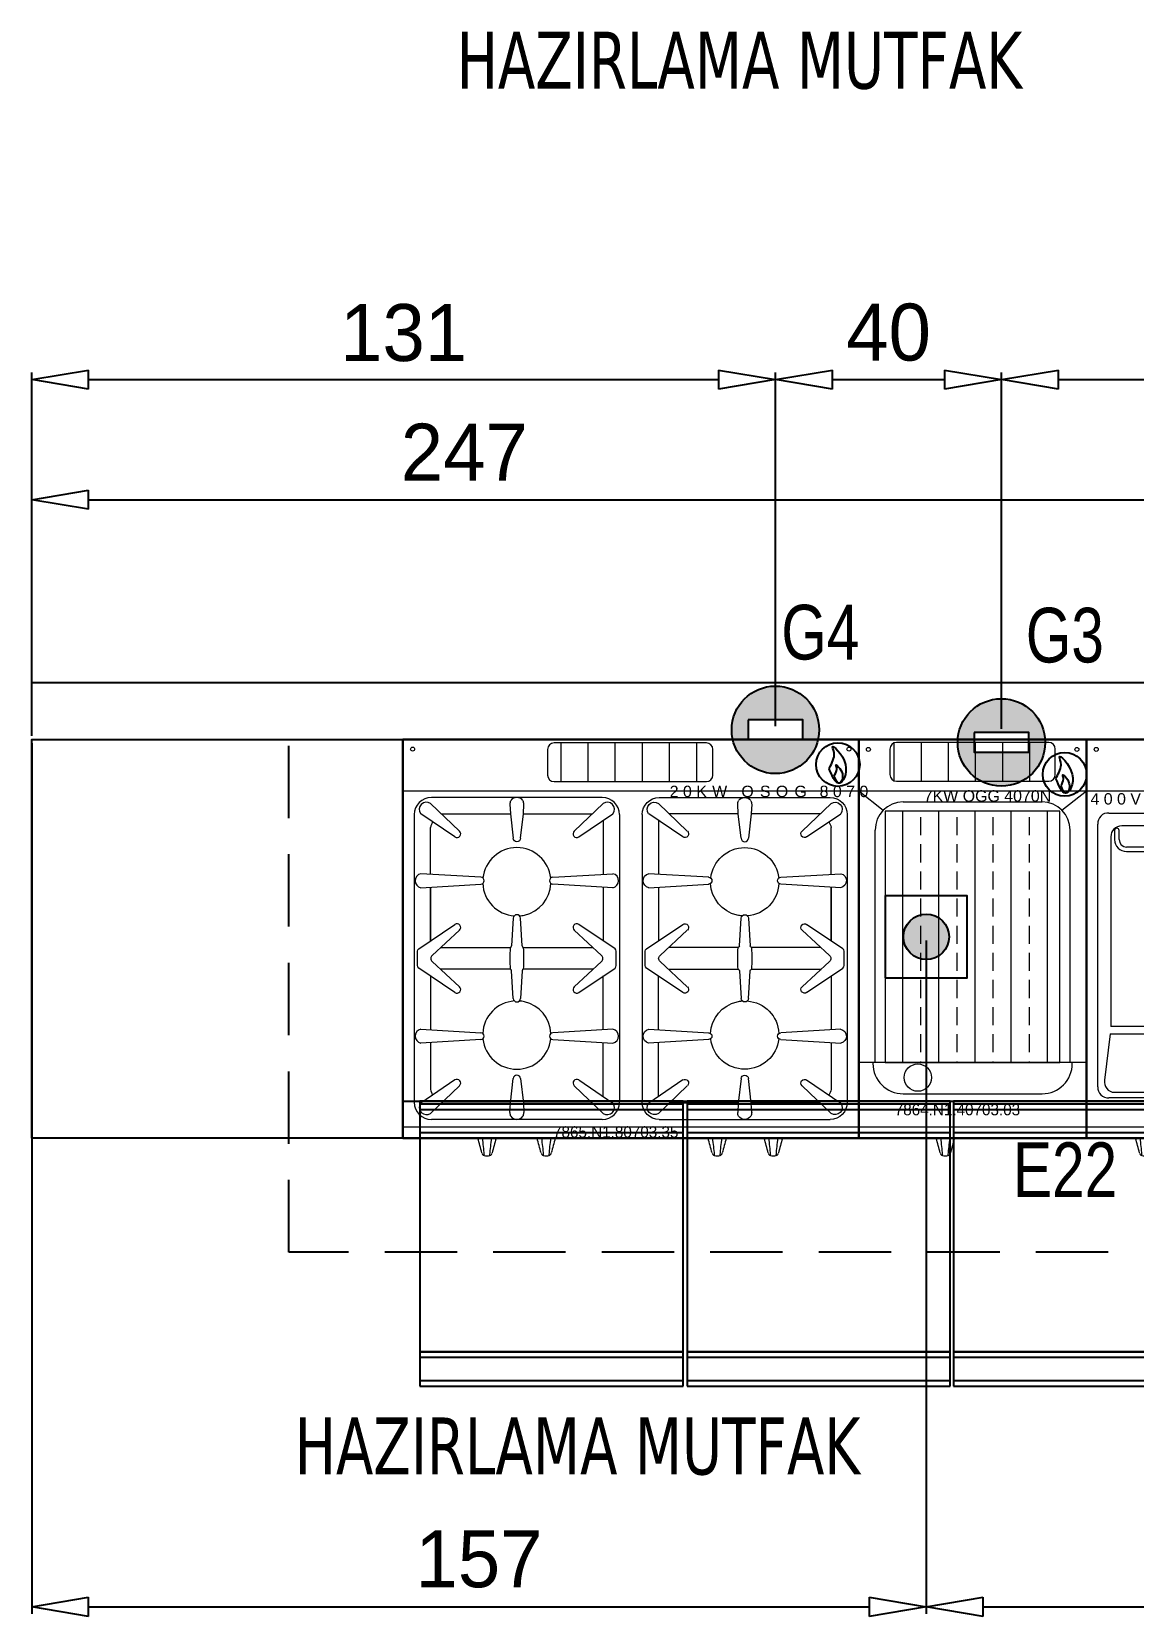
# Model space of a CAD drawing. Header units: millimetres. Extents: x 7703 to 16070, y -6855 to 95.
# Drawn here: x 12366.7 to 12560, y -5408.2 to -5130 of the extents above; entities that cross this region are included whole.
import ezdxf

# ---------------------------------------------------------------- set-up
doc = ezdxf.new("R2010")
doc.units = ezdxf.units.MM
doc.linetypes.add('DASHED', pattern=[19.05, 12.7, -6.35])
for name, color, linetype in [('Ar-MECH-SHAFT', 4, 'Continuous'), ('Kıtc-002 Çizgi', 7, 'Continuous'), ('Kıtc-010 Elk Tes Yazı', 7, 'Continuous'), ('Kıtc-011 Elk Tes Yazı 001', 1, 'Continuous'), ('Kıtc-012 Elk Tes Ölçü', 1, 'Continuous'), ('Kıtc-014 Elk Tes İşaretler', 1, 'Continuous'), ('Kıtc-019 Su Tes İşaretler', 5, 'Continuous'), ('Kıtc-020 Gaz Tes Yazı', 7, 'Continuous'), ('Kıtc-021 Gaz Tes Yazı 001', 3, 'Continuous'), ('Kıtc-022 Gaz Tes Ölçü', 3, 'Continuous'), ('Kıtc-024 Gaz Tes İşaretler', 3, 'Continuous')]:
    doc.layers.add(name, color=color, linetype=linetype)
doc.styles.add('01_1', font='HELVL.shx', dxfattribs={"width": 0.7, "height": 1.8})
doc.styles.get("Standard").update_dxf_attribs({"font": 'stylu.ttf', "height": 10})
doc.dimstyles.new('ISO-25', dxfattribs={"dimtxt": 2.5, "dimasz": 5, "dimexe": 1.25, "dimexo": 0.625, "dimtad": 1, "dimdec": 0, "dimtxsty": 'Standard', "dimblk": 'ARCHTICK', "dimcen": 2.5, "dimclrd": 256, "dimclre": 256, "dimclrt": 256, "dimadec": 0, "dimazin": 0, "dimtfac": 1, "dimtdec": 0, "dimtmove": 0, "dimatfit": 3, "dimldrblk": 'ARCHTICK', "dimfxl": 1, "dimlwd": -1, "dimlwe": -1, "dimarcsym": 0})

# ---------------------------------------------------------------- blocks, each defined once
blk = doc.blocks.new('A$C74735DFE')
at = {"layer": 'Kıtc-024 Gaz Tes İşaretler'}
blk.add_circle((38.3, 38.3), 38.3, dxfattribs=at)
for points, knots in [([(23, 31.1), (25.5, 37.4), (36.3, 53.2), (21.4, 81.4), (47.3, 56.5), (51.6, 38.6)], [12.776613, 12.776613, 12.776613, 12.776613, 30.852712, 43.460631, 77.656151, 77.656151, 77.656151, 77.656151]), ([(51.6, 38.6), (55.7, 21.8), (39.2, -9), (28.1, 18.4), (23, 31.1)], [77.656151, 77.656151, 77.656151, 77.656151, 109.670532, 137.365521, 137.365521, 137.365521, 137.365521]), ([(32, 18.2), (33.2, 21.3), (38.6, 29.2), (31.2, 43.3), (44.1, 30.9), (46.3, 21.9)], [12.776613, 12.776613, 12.776613, 12.776613, 30.852712, 43.460631, 77.656151, 77.656151, 77.656151, 77.656151]), ([(46.3, 21.9), (48.3, 13.5), (40.1, -1.9), (34.5, 11.8), (32, 18.2)], [77.656151, 77.656151, 77.656151, 77.656151, 109.670532, 137.365521, 137.365521, 137.365521, 137.365521])]:
    blk.add_open_spline(points, degree=3, knots=knots, dxfattribs=at)
blk = doc.blocks.new('A$C2FA44268')
at = {"layer": 'Kıtc-002 Çizgi', "lineweight": 5}
for centre, radius, start, end in [((-1419.73, -386.19), 1472.12, 15.2273, 15.33167), ((-30.55, -1.9), 31.74, 3.7631, 8.9605), ((33.74, -1.9), 31.74, 171.0395, 176.2369), ((1422.92, -386.19), 1472.12, 164.66833, 164.7727), ((1.24, 0.51), 0.533, 185.4246, 251.8899), ((1.6, 3.46), 3.5, 261.5295, 278.4705), ((0.83, 0.16), 0.305, 329.021, 5.0101), ((2.36, 0.16), 0.305, 174.9899, 210.979), ((1.95, 0.51), 0.533, 288.1101, 354.5754)]:
    blk.add_arc(centre, radius, start, end, dxfattribs=at)
blk = doc.blocks.new('A$C52631ABA')
at = {"layer": 'Kıtc-002 Çizgi', "lineweight": 5}
h = blk.add_hatch(dxfattribs=at)
h.set_pattern_fill('ANSI31', color=256, scale=1.5, angle=45, style=0)
h.set_pattern_definition([(90, (12018.0053, -19388.686), (-4.7625, 9e-16), [])])
h.paths.add_polyline_path([(329.6, 158.88), (356.33, 158.88, -0.414214), (357.48, 157.73), (357.48, 153.23, -0.414214), (356.33, 152.09), (329.6, 152.09, -0.414214), (328.45, 153.23), (328.45, 153.23), (328.45, 157.73, -0.414214)])
h = blk.add_hatch(dxfattribs=at)
h.set_pattern_fill('ANSI33', color=256, angle=45, style=0)
h.set_pattern_definition([(90, (12157.616, -19823.7025), (-6.35, 1e-15), []), (90, (12160.791, -19820.5275), (-6.35, 1e-15), [3.175, -1.5875])])
h.paths.add_polyline_path([(358.27, 146.8), (327.64, 146.8), (327.64, 102.72), (358.27, 102.72)])
at = {"color": 7, "linetype": 'Continuous', "lineweight": 15}
for p, q in [((330.94, 100.07), (330.94, 100.05)), ((335.74, 100.05), (335.74, 100.07))]:
    blk.add_line(p, q, dxfattribs=at)
at = {"layer": 'Kıtc-002 Çizgi', "lineweight": 5}
for p, q in [((356.33, 158.88), (329.6, 158.88)), ((356.33, 158.87), (356.33, 158.88)), ((328.45, 157.73), (328.45, 153.23)), ((357.47, 157.73), (357.48, 157.73)), ((357.48, 153.23), (357.48, 157.73)), ((357.47, 153.23), (357.48, 153.23)), ((322.97, 150.41), (327.29, 146.98)), ((322.97, 150.41), (362.97, 150.41)), ((329.6, 152.09), (356.33, 152.09)), ((356.33, 152.09), (356.33, 152.09)), ((358.65, 146.98), (362.97, 150.41)), ((330.78, 148.47), (355.16, 148.47)), ((325.87, 102.72), (325.87, 143.46)), ((360.07, 143.46), (360.07, 143.48)), ((360.07, 102.72), (360.07, 143.46)), ((362.97, 102.72), (322.97, 102.72)), ((325.47, 102.72), (325.47, 102.52)), ((360.47, 102.52), (360.47, 102.72)), ((330.77, 97.22), (355.17, 97.22)), ((322.97, 91.41), (362.97, 91.41))]:
    blk.add_line(p, q, dxfattribs=at)
at = {"layer": 'Kıtc-002 Çizgi', "linetype": 'Continuous', "lineweight": 15}
for p, q in [((329.6, 158.87), (329.6, 158.88)), ((328.45, 157.73), (328.45, 157.73)), ((328.45, 153.23), (328.45, 153.23)), ((329.6, 152.09), (329.6, 152.09))]:
    blk.add_line(p, q, dxfattribs=at)
at = {"layer": 'Kıtc-002 Çizgi'}
blk.add_lwpolyline([(322.97, 159.41), (362.97, 159.41), (362.97, 89.41), (322.97, 89.41)], close=True, dxfattribs=at)
at = {"layer": 'Kıtc-002 Çizgi', "lineweight": 5}
blk.add_lwpolyline([(327.64, 102.72), (358.27, 102.72), (358.27, 146.8), (327.64, 146.8)], close=True, dxfattribs=at)
for centre, radius in [((324.67, 157.66), 0.35), ((361.27, 157.66), 0.35), ((333.34, 100.05), 2.4)]:
    blk.add_circle(centre, radius, dxfattribs=at)
for centre, radius, start, end in [((329.6, 157.73), 1.15, 90, 180), ((356.33, 157.73), 1.15, 0, 90), ((329.6, 153.23), 1.15, 180, 270), ((356.33, 153.23), 1.15, 270, 0), ((330.84, 143.5), 4.97, 90.6741, 180.4801), ((355.1, 143.5), 4.97, 359.5199, 89.3259), ((330.77, 102.52), 5.3, 180, 270), ((355.17, 102.52), 5.3, 270, 0)]:
    blk.add_arc(centre, radius, start, end, dxfattribs=at)
at = {"xscale": 0.1, "yscale": 0.1, "zscale": 0.1}
blk.add_blockref('A$C74735DFE', (355.3, 149.45), dxfattribs=at)
at = {"layer": 'Kıtc-002 Çizgi'}
blk.add_blockref('A$C2FA44268', (336.58, 86.36), dxfattribs=at)
at = {"layer": 'Kıtc-021 Gaz Tes Yazı 001', "color": 3, "lineweight": 15, "insert": (334.4, 150.49), "char_height": 2, "attachment_point": 1}
blk.add_mtext_dynamic_manual_height_columns('{\\f@Arial Unicode MS|b0|i0|c162|p34;7KW OGG 4070N}', width=40.9114, gutter_width=50, heights=[0], dxfattribs=at)
at = {"layer": 'Kıtc-021 Gaz Tes Yazı 001', "color": 3, "lineweight": 15, "insert": (329.3, 95.44), "char_height": 2, "width": 63.4235, "attachment_point": 1}
blk.add_mtext('7864.N1.40703.03\\P', dxfattribs=at)
blk = doc.blocks.new('A$C77C915F2')
at = {"layer": 'Kıtc-002 Çizgi', "color": 3}
for p, q in [((0, 50), (200, 50)), ((49.2, 50), (3, 50)), ((3, 50), (3, 6)), ((49.2, 6), (49.2, 50)), ((96.07, 50), (49.87, 50)), ((49.87, 50), (49.87, 6)), ((96.07, 6), (96.07, 50)), ((142.87, 50), (96.67, 50)), ((96.67, 50), (96.67, 6)), ((142.87, 6), (142.87, 50)), ((145.07, 43.5), (145.07, 50)), ((3, 6), (3, 0)), ((49.2, 6), (3, 6)), ((3, 6), (49.2, 6)), ((49.2, 0), (49.2, 6)), ((49.87, 6), (49.87, 0)), ((96.07, 6), (49.87, 6)), ((49.87, 6), (96.07, 6)), ((96.07, 0), (96.07, 6)), ((96.67, 6), (96.67, 0)), ((142.87, 6), (96.67, 6)), ((96.67, 6), (142.87, 6)), ((142.87, 0), (142.87, 6)), ((3, 5), (3, 1)), ((49.2, 5), (3, 5)), ((49.2, 1), (49.2, 5)), ((49.87, 5), (49.87, 1)), ((96.07, 5), (49.87, 5)), ((96.07, 1), (96.07, 5)), ((96.67, 5), (96.67, 1)), ((142.87, 5), (96.67, 5)), ((142.87, 1), (142.87, 5)), ((3, 1), (49.2, 1)), ((3, 0), (49.2, 0)), ((49.87, 1), (96.07, 1)), ((49.87, 0), (96.07, 0)), ((96.67, 1), (142.87, 1)), ((96.67, 0), (142.87, 0))]:
    blk.add_line(p, q, dxfattribs=at)
blk.add_lwpolyline([(200, 43.5), (200, 113.5), (0, 113.5), (0, 43.5)], close=True, dxfattribs=at)
for points in [[(3, 49.5), (3, 43.5), (49.2, 43.5), (49.2, 49.5), (3, 49.5)], [(3, 48.5), (3, 44.5), (49.2, 44.5), (49.2, 48.5), (3, 48.5)], [(49.87, 49.5), (49.87, 43.5), (96.07, 43.5), (96.07, 49.5), (49.87, 49.5)], [(49.87, 48.5), (49.87, 44.5), (96.07, 44.5), (96.07, 48.5), (49.87, 48.5)], [(96.67, 49.5), (96.67, 43.5), (142.87, 43.5), (142.87, 49.5), (96.67, 49.5)], [(96.67, 48.5), (96.67, 44.5), (142.87, 44.5), (142.87, 48.5), (96.67, 48.5)], [(198, 46.5), (198, 50), (200, 50), (200, 46.5)]]:
    blk.add_lwpolyline(points, dxfattribs=at)
blk.add_circle((199.07, 47.21), 0.596, dxfattribs=at)
blk.add_arc((199, 47.25), 1.25, 216.8699, 323.1301, dxfattribs=at)
blk = doc.blocks.new('A$C4E3860C5')
at = {"layer": 'Kıtc-014 Elk Tes İşaretler', "linetype": 'Continuous', "lineweight": 0}
for p, q in [((2.9, 3.66), (0.96, 2.3)), ((1, 2.21), (2.81, 3.48)), ((2.81, 3.48), (2.9, 2.31)), ((3, 2.49), (2.9, 3.66)), ((2.9, 2.31), (5.24, 3.52)), ((5.18, 3.62), (3, 2.49)), ((5.66, 3.81), (5.09, 3.77)), ((5.09, 3.77), (5.17, 3.64)), ((5.17, 3.64), (5.34, 3.36)), ((5.24, 3.52), (5.19, 3.62)), ((5.34, 3.36), (5.66, 3.81)), ((0.96, 2.3), (1, 2.21))]:
    blk.add_line(p, q, dxfattribs=at)
blk.add_circle((3.16, 3.16), 3.16, dxfattribs=at)
blk = doc.blocks.new('A$C46EC784E')
at = {"layer": 'Kıtc-002 Çizgi', "linetype": 'DASHED'}
for points in [[(190.17, 69.07), (163.5, 69.07, -1), (163.5, 73.42)], [(163.5, 64.73), (190.17, 64.73, 1), (190.17, 69.07)]]:
    blk.add_lwpolyline(points, format="xyb", dxfattribs=at)
at = {"layer": 'Kıtc-002 Çizgi', "linetype": 'DASHED', "ltscale": 0.1}
blk.add_lwpolyline([(184.06, 57.42), (182.6, 57.59), (180.9, 58.04), (179.04, 58.69), (177.09, 59.42), (175.14, 60.16), (173.28, 60.8), (171.57, 61.25), (170.12, 61.42), (168.97, 61.25), (168.16, 60.8), (167.67, 60.16), (167.5, 59.42), (167.67, 58.69), (168.16, 58.04), (168.97, 57.59), (170.12, 57.42), (171.57, 57.59), (173.28, 58.04), (175.14, 58.69), (177.09, 59.42), (179.04, 60.16), (180.9, 60.8), (182.6, 61.25), (184.06, 61.42), (185.2, 61.25), (186.02, 60.8), (186.51, 60.16), (186.67, 59.42), (186.51, 58.69), (186.02, 58.04), (185.2, 57.59)], close=True, dxfattribs=at)
at = {"layer": 'Kıtc-002 Çizgi'}
for name, p in [('A$C77C915F2', (0, 0)), ('A$C4E3860C5', (190.82, 72.88))]:
    blk.add_blockref(name, p, dxfattribs=at)
at = {"layer": 'Kıtc-011 Elk Tes Yazı 001', "insert": (160.99, 78.16), "char_height": 3.3081, "attachment_point": 1}
blk.add_mtext_dynamic_manual_height_columns('{\\f@Arial Unicode MS|b0|i0|c162|p34;0,4 KW 220V }', width=30.0141, gutter_width=50, heights=[0], dxfattribs=at)
blk = doc.blocks.new('Gİ')
at = {"layer": 'Kıtc-024 Gaz Tes İşaretler'}
blk.add_circle((1401, -3034.9), 38.3, dxfattribs=at)
for points, knots in [([(1385.6, -3042.2), (1388.1, -3035.9), (1399, -3020), (1384, -2991.9), (1410, -3016.8), (1414.3, -3034.7)], [12.776613, 12.776613, 12.776613, 12.776613, 30.852712, 43.460631, 77.656151, 77.656151, 77.656151, 77.656151]), ([(1414.3, -3034.7), (1418.3, -3051.4), (1401.9, -3082.3), (1390.8, -3054.9), (1385.6, -3042.2)], [77.656151, 77.656151, 77.656151, 77.656151, 109.670532, 137.365521, 137.365521, 137.365521, 137.365521]), ([(1394.6, -3055.1), (1395.8, -3051.9), (1401.3, -3044), (1393.8, -3030), (1406.8, -3042.4), (1408.9, -3051.3)], [12.776613, 12.776613, 12.776613, 12.776613, 30.852712, 43.460631, 77.656151, 77.656151, 77.656151, 77.656151]), ([(1408.9, -3051.3), (1410.9, -3059.7), (1402.7, -3075.2), (1397.2, -3061.5), (1394.6, -3055.1)], [77.656151, 77.656151, 77.656151, 77.656151, 109.670532, 137.365521, 137.365521, 137.365521, 137.365521])]:
    blk.add_open_spline(points, degree=3, knots=knots, dxfattribs=at)
blk = doc.blocks.new('A$C2D8E6C61')
at = {"layer": 'Kıtc-002 Çizgi', "lineweight": 5}
for p, q in [((33, 56.5), (3, 56.5)), ((0, 53.5), (0, 3)), ((7.13, 49.58), (1.14, 53.66)), ((7.92, 50.59), (2.85, 55.45)), ((4.74, 53.65), (16.87, 53.65)), ((16.78, 55.31), (16.87, 53.65)), ((16.87, 53.65), (17.36, 49.34)), ((18.64, 49.34), (19.14, 53.65)), ((19.14, 53.65), (19.22, 55.31)), ((19.15, 53.65), (31.27, 53.65)), ((28.08, 50.59), (33.15, 55.45)), ((28.87, 49.58), (34.86, 53.66)), ((36, 53.5), (36, 3)), ((2.85, 43.11), (2.85, 51.25)), ((33.15, 52.5), (33.15, 43.03)), ((11.67, 42.5), (1.13, 43.13)), ((24.33, 42.5), (34.87, 43.13)), ((1.16, 40.67), (11.67, 41.3)), ((2.85, 40.69), (2.85, 31.33)), ((2.85, 31.33), (2.85, 40.69)), ((34.84, 40.67), (24.33, 41.3)), ((33.15, 40.77), (33.15, 31.33)), ((17.36, 35.33), (17.07, 30.48)), ((18.93, 30.48), (18.64, 35.33)), ((4.62, 30.15), (16.83, 30.15)), ((19.17, 30.15), (31.38, 30.15)), ((2.85, 25.17), (2.85, 15.81)), ((3.14, 27.72), (7.92, 23.29)), ((16.84, 26.35), (4.62, 26.35)), ((17.36, 21.22), (17.07, 26.06)), ((18.93, 26.06), (18.64, 21.22)), ((31.38, 26.35), (19.17, 26.35)), ((32.86, 27.72), (28.08, 23.29)), ((33.15, 15.73), (33.15, 25.17)), ((11.67, 14), (1.13, 13.37)), ((1.16, 15.83), (11.67, 15.2)), ((34.84, 15.83), (24.33, 15.2)), ((24.33, 14), (34.87, 13.37)), ((2.85, 13.39), (2.85, 5.25)), ((33.15, 4), (33.15, 13.47)), ((7.13, 6.92), (1.14, 2.84)), ((7.92, 5.91), (2.85, 1.05)), ((16.87, 2.85), (17.36, 7.16)), ((18.64, 7.16), (19.14, 2.85)), ((28.08, 5.91), (33.15, 1.05)), ((28.87, 6.92), (34.86, 2.84)), ((4.74, 2.85), (16.87, 2.85)), ((16.78, 1.19), (16.87, 2.85)), ((19.14, 2.85), (19.22, 1.19)), ((19.15, 2.85), (31.27, 2.85)), ((33, 0), (3, 0))]:
    blk.add_line(p, q, dxfattribs=at)
for points in [[(7.13, 22.28), (0.77, 26.57, -0.249136), (0.55, 26.99), (0.55, 29.51, -0.249136), (0.77, 29.93), (7.13, 34.22)], [(28.87, 22.28), (35.23, 26.57, 0.249136), (35.45, 26.99), (35.45, 29.51, 0.249136), (35.23, 29.93), (28.87, 34.22)]]:
    blk.add_lwpolyline(points, format="xyb", dxfattribs=at)
for points in [[(7.92, 33.21), (3.14, 28.78)], [(28.08, 33.21), (32.86, 28.78)]]:
    blk.add_lwpolyline(points, dxfattribs=at)
for centre, radius, start, end in [((3, 53.5), 3, 90, 180), ((2.13, 54.42), 1.25, 55.2544, 217.3591), ((18, 55.37), 1.22, 151.9508, 183.0883), ((18, 55.17), 1.33, 35.9903, 144.0097), ((18, 55.37), 1.22, 356.9305, 28.0492), ((33, 53.5), 3, 0, 90), ((33.87, 54.42), 1.25, 322.6409, 124.7456), ((5.8, 50.7), 3, 149.0111, 169.5247), ((7.5, 50.11), 0.646, 235.1408, 48.5959), ((28.5, 50.11), 0.646, 131.4041, 304.8592), ((18, 41.7), 6, 6.2702, 173.7298), ((1.41, 41.9), 1.26, 102.9203, 258.8244), ((11.64, 41.9), 0.602, 272.4274, 87.5727), ((24.36, 41.9), 0.602, 92.4273, 267.5726), ((34.59, 41.9), 1.26, 281.1756, 77.0797), ((18, 41.7), 6, 182.6662, 265.8289), ((18, 41.7), 6, 282.9914, 357.3338), ((7.5, 33.69), 0.646, 311.3079, 124.706), ((18, 35.29), 0.644, 3.3626, 176.6375), ((18, 41.7), 6, 274.1711, 282.9914), ((28.5, 33.69), 0.646, 55.294, 228.6921), ((3.59, 28.25), 0.699, 130.4093, 229.5907), ((42.29, 28.27), 25.53, 175.7844, 184.3218), ((16.59, 30.58), 0.494, 300.1035, 349.0162), ((19.41, 30.58), 0.494, 190.9838, 239.8963), ((-6.29, 28.27), 25.53, 355.6782, 4.2156), ((32.41, 28.25), 0.699, 310.4093, 49.5907), ((4.85, 24.35), 2, 90, 96.8263), ((16.74, 26.03), 0.33, 5.2662, 73.2198), ((19.26, 26.03), 0.33, 106.7802, 174.7338), ((7.5, 22.81), 0.646, 235.294, 48.6922), ((28.5, 22.81), 0.646, 131.3078, 304.706), ((18, 14.8), 6, 94.1711, 177.3338), ((18, 21.26), 0.644, 183.3625, 356.6374), ((18, 14.8), 6, 77.0086, 85.8289), ((18, 14.8), 6, 2.6662, 77.0086), ((1.41, 14.6), 1.26, 101.1756, 257.0797), ((11.64, 14.6), 0.602, 272.4273, 87.5726), ((18, 14.8), 6, 186.2702, 353.7298), ((24.36, 14.6), 0.602, 92.4274, 267.5727), ((34.59, 14.6), 1.26, 282.9203, 78.8244), ((7.5, 6.39), 0.646, 311.4041, 124.8592), ((28.5, 6.39), 0.646, 55.1408, 228.5959), ((3, 3), 3, 180, 270), ((2.13, 2.08), 1.25, 142.6409, 304.7456), ((5.8, 5.8), 3, 190.4753, 210.9889), ((33, 3), 3, 270, 0), ((33.87, 2.08), 1.25, 235.2544, 37.3591), ((18, 1.13), 1.22, 176.9117, 208.0492), ((18, 1.33), 1.33, 215.9903, 324.0097), ((18, 1.13), 1.22, 331.9508, 3.0695)]:
    blk.add_arc(centre, radius, start, end, dxfattribs=at)
at = {"layer": 'Kıtc-002 Çizgi', "lineweight": 5, "extrusion": (0, 0, -1)}
for centre, major_axis, ratio, start_param, end_param in [((18, 49.38), (0, -0.643), 0.999943, 4.777235, 7.788827), ((3.15, 43.12), (-0.212, -0.224), 0.948941, 0.757394, 0.785398), ((2.15, 40.7), (-0.212, -0.219), 0.969584, 3.920505, 3.926991), ((3.15, 40.68), (0.212, -0.224), 0.948941, 2.356194, 2.384199)]:
    blk.add_ellipse(centre, major_axis=major_axis, ratio=ratio, start_param=start_param, end_param=end_param, dxfattribs=at)
at = {"layer": 'Kıtc-002 Çizgi', "lineweight": 5}
for centre, major_axis, ratio, start_param, end_param in [((19.18, 30.45), (0.224, 0.212), 0.948911, 3.915258, 3.926991), ((19.18, 26.05), (0.224, -0.212), 0.948911, 2.356194, 2.379662), ((2.15, 15.8), (-0.212, 0.219), 0.969584, 3.920505, 3.926991), ((3.15, 15.82), (0.212, 0.224), 0.948941, 2.356194, 2.384199), ((32.85, 15.82), (-0.212, 0.224), 0.948942, 3.89886, 3.926991), ((3.15, 13.38), (-0.212, 0.224), 0.948941, 0.757394, 0.785398), ((32.85, 13.38), (0.212, 0.224), 0.948942, 5.497787, 5.525918), ((18, 7.12), (0, 0.643), 0.999943, 4.777235, 7.788827)]:
    blk.add_ellipse(centre, major_axis=major_axis, ratio=ratio, start_param=start_param, end_param=end_param, dxfattribs=at)
blk = doc.blocks.new('A$C6DF30D1B')
at = {"layer": 'Kıtc-002 Çizgi', "lineweight": 5}
for p, q in [((233.84, 182.09), (233.84, 177.59)), ((261.72, 183.24), (234.99, 183.24)), ((236.22, 176.44), (236.22, 183.24)), ((240.98, 176.44), (240.98, 183.24)), ((245.74, 176.44), (245.74, 183.24)), ((250.51, 176.44), (250.51, 183.24)), ((255.27, 176.44), (255.27, 183.24)), ((260.03, 176.44), (260.03, 183.24)), ((262.87, 177.59), (262.87, 182.09)), ((234.99, 176.44), (261.72, 176.44)), ((208.46, 174.85), (288.46, 174.85))]:
    blk.add_line(p, q, dxfattribs=at)
at = {"layer": 'Kıtc-002 Çizgi', "linetype": 'Continuous', "lineweight": 5}
blk.add_line((208.46, 115.85), (288.46, 115.85), dxfattribs=at)
at = {"layer": 'Kıtc-002 Çizgi'}
blk.add_lwpolyline([(288.46, 113.85), (208.46, 113.85), (208.46, 183.85), (288.46, 183.85)], close=True, dxfattribs=at)
at = {"layer": 'Kıtc-002 Çizgi', "lineweight": 5}
for centre in [(210.16, 182.15), (286.76, 182.15)]:
    blk.add_circle(centre, 0.35, dxfattribs=at)
for centre, start, end in [((234.99, 182.09), 90, 180), ((261.72, 182.09), 0, 90), ((234.99, 177.59), 180, 270), ((261.72, 177.59), 270, 0)]:
    blk.add_arc(centre, 1.15, start, end, dxfattribs=at)
at = {"layer": 'Kıtc-002 Çizgi'}
for name, p in [('A$C2D8E6C61', (210.46, 117.16)), ('A$C2FA44268', (221.62, 110.8)), ('A$C2FA44268', (232.02, 110.8)), ('A$C2FA44268', (262.03, 110.8)), ('A$C2FA44268', (271.88, 110.8))]:
    blk.add_blockref(name, p, dxfattribs=at)
at = {"layer": 'Kıtc-002 Çizgi', "xscale": -1}
blk.add_blockref('A$C2D8E6C61', (286.46, 117.16), dxfattribs=at)
at = {"layer": 'Kıtc-021 Gaz Tes Yazı 001', "lineweight": 5, "xscale": 0.1, "yscale": 0.1, "zscale": 0.1}
blk.add_blockref('Gİ', (144.71, 482.94), dxfattribs=at)
at = {"layer": 'Kıtc-021 Gaz Tes Yazı 001', "color": 3, "lineweight": 15, "insert": (255.29, 175.73), "char_height": 2, "attachment_point": 1}
blk.add_mtext_dynamic_manual_height_columns('{\\f@Arial Unicode MS|b0|i0|c162|p34;\\T1.5;20KW OSOG 8070}', width=55.9867, gutter_width=50, heights=[0], dxfattribs=at)
at = {"layer": 'Kıtc-021 Gaz Tes Yazı 001', "color": 3, "lineweight": 15, "insert": (234.81, 115.95), "char_height": 2, "width": 63.4235, "attachment_point": 1}
blk.add_mtext('7865.N1.80703.35\\P', dxfattribs=at)
blk = doc.blocks.new('A$C32643489')
at = {"layer": 'Kıtc-014 Elk Tes İşaretler', "linetype": 'Continuous', "lineweight": 0}
for p, q in [((3.63, 4.58), (1.2, 2.87)), ((1.2, 2.87), (1.26, 2.77)), ((1.26, 2.77), (3.51, 4.34)), ((3.51, 4.34), (3.63, 2.89)), ((3.75, 3.12), (3.63, 4.58)), ((3.63, 2.89), (6.55, 4.4)), ((6.48, 4.52), (3.75, 3.12)), ((7.08, 4.76), (6.36, 4.72)), ((6.36, 4.72), (6.46, 4.55)), ((6.46, 4.55), (6.67, 4.21)), ((6.55, 4.4), (6.48, 4.53)), ((6.67, 4.21), (7.08, 4.76))]:
    blk.add_line(p, q, dxfattribs=at)
blk.add_circle((3.95, 3.95), 3.95, dxfattribs=at)
blk = doc.blocks.new('A$C6CB009EE')
at = {"layer": 'Kıtc-019 Su Tes İşaretler', "color": 4, "linetype": 'Continuous', "lineweight": 0}
for p, q in [((2.39, 7.7), (3.03, 5.56)), ((5.66, 7.7), (5.01, 5.56)), ((0, 4.02), (2.6, 3.94)), ((2.6, 3.94), (2.56, 3.49)), ((2.57, 3.62), (2.56, 3.49)), ((2.56, 3.49), (5.78, 3.38)), ((2.56, 3.49), (5.78, 3.38)), ((5.8, 3.51), (2.57, 3.62)), ((2.57, 3.62), (5.8, 3.51)), ((3.03, 5.56), (3.98, 3.69)), ((3.98, 3.69), (4.02, 3.69)), ((4.07, 3.69), (4.02, 3.69)), ((5.01, 5.56), (4.07, 3.69)), ((5.78, 3.38), (5.86, 3.87)), ((5.78, 3.38), (5.8, 3.51)), ((5.86, 3.87), (8.03, 3.69))]:
    blk.add_line(p, q, dxfattribs=at)
blk.add_circle((4.02, 4.02), 4.02, dxfattribs=at)
blk = doc.blocks.new('A$C55274EFC')
at = {"layer": 'Kıtc-002 Çizgi', "lineweight": 5}
for p, q in [((254.3, 115.92), (334.3, 115.92)), ((258.23, 112), (290.37, 112)), ((330.37, 112), (298.23, 112)), ((256.3, 63.96), (256.3, 110.07)), ((259.22, 108.95), (259.22, 107.35)), ((260.02, 107.35), (260.02, 108.95)), ((288.13, 109.76), (260.48, 109.76)), ((288.42, 108.95), (288.42, 107.35)), ((289.22, 107.35), (289.22, 108.95)), ((292.3, 110.07), (292.3, 63.96)), ((296.3, 110.07), (296.3, 63.96)), ((299.39, 107.35), (299.39, 108.95)), ((300.19, 108.95), (300.19, 107.35)), ((300.48, 109.76), (328.13, 109.76)), ((328.59, 107.35), (328.59, 108.95)), ((329.39, 108.95), (329.39, 107.35)), ((332.3, 63.96), (332.3, 110.07)), ((258.55, 107.83), (258.55, 74.53)), ((287.12, 106.05), (261.32, 106.05)), ((290.06, 74.53), (290.06, 107.83)), ((298.55, 74.53), (298.55, 107.83)), ((301.49, 106.05), (327.29, 106.05)), ((330.06, 107.83), (330.06, 74.53)), ((261.32, 105.25), (287.12, 105.25)), ((327.29, 105.25), (301.49, 105.25)), ((273.8, 85.33), (273.8, 95.33)), ((274.8, 95.33), (274.8, 85.33)), ((313.8, 95.33), (313.8, 85.33)), ((314.8, 85.33), (314.8, 95.33)), ((272.25, 78.29), (272.25, 74.53)), ((272.91, 79.81), (272.91, 69.2)), ((275.68, 79.81), (275.68, 69.2)), ((276.35, 74.53), (276.35, 78.3)), ((312.26, 74.53), (312.26, 78.3)), ((312.93, 79.81), (312.93, 69.2)), ((315.69, 79.81), (315.69, 69.2)), ((316.36, 78.29), (316.36, 74.53)), ((258.42, 73.23), (257.47, 65.13)), ((258.42, 73.23), (272.91, 73.23)), ((272.91, 74.53), (258.55, 74.53)), ((272.91, 74.53), (272.25, 74.53)), ((290.06, 74.53), (275.68, 74.53)), ((275.68, 73.23), (290.19, 73.23)), ((291.13, 65.13), (290.19, 73.23)), ((297.47, 65.13), (298.42, 73.23)), ((312.93, 73.23), (298.42, 73.23)), ((298.55, 74.53), (312.93, 74.53)), ((315.69, 74.53), (316.36, 74.53)), ((315.69, 74.53), (330.06, 74.53)), ((330.19, 73.23), (315.69, 73.23)), ((330.19, 73.23), (331.13, 65.13)), ((272.8, 69.2), (275.8, 69.2)), ((272.8, 56.61), (272.8, 69.2)), ((275.8, 69.2), (275.8, 56.61)), ((315.8, 69.2), (312.8, 69.2)), ((312.8, 69.2), (312.8, 56.61)), ((315.8, 56.61), (315.8, 69.2)), ((272.8, 62.03), (258.23, 62.03)), ((259.19, 62.99), (272.8, 62.99)), ((275.8, 62.99), (289.42, 62.99)), ((290.37, 62.03), (275.8, 62.03)), ((298.23, 62.03), (312.8, 62.03)), ((312.8, 62.99), (299.19, 62.99)), ((329.42, 62.99), (315.8, 62.99)), ((315.8, 62.03), (330.37, 62.03)), ((254.3, 56.92), (272.8, 56.92)), ((273.3, 56.11), (275.3, 56.11)), ((275.8, 56.92), (312.8, 56.92)), ((313.3, 56.11), (315.3, 56.11)), ((315.8, 56.92), (334.3, 56.92)), ((272.97, 54.92), (272.97, 52.58)), ((275.64, 52.58), (275.64, 54.92)), ((312.97, 54.92), (312.97, 52.58)), ((314.3, 54.3), (314.3, 50.44)), ((315.64, 52.58), (315.64, 54.92)), ((272.5, 51.38), (272.3, 51.18)), ((272.3, 51.18), (272.3, 49.8)), ((272.6, 52.58), (272.5, 51.38)), ((272.6, 52.58), (276, 52.58)), ((276.1, 51.38), (276, 52.58)), ((276.3, 51.18), (276.1, 51.38)), ((276.3, 49.8), (276.3, 51.18)), ((312.5, 51.38), (312.3, 51.18)), ((312.3, 51.18), (312.3, 49.8)), ((312.6, 52.58), (312.5, 51.38)), ((312.6, 52.58), (316, 52.58)), ((316.1, 51.38), (316, 52.58)), ((316.3, 51.18), (316.1, 51.38)), ((316.3, 49.8), (316.3, 51.18)), ((273.61, 48.06), (276.38, 48.06)), ((273.64, 49.56), (276.38, 49.56)), ((313.61, 48.06), (316.38, 48.06)), ((313.64, 49.56), (316.38, 49.56))]:
    blk.add_line(p, q, dxfattribs=at)
at = {"layer": 'Kıtc-002 Çizgi'}
blk.add_lwpolyline([(254.3, 124.92), (334.3, 124.92), (334.3, 54.92), (254.3, 54.92)], close=True, dxfattribs=at)
at = {"layer": 'Kıtc-002 Çizgi', "lineweight": 5}
for centre in [(256, 123.19), (332.6, 123.19)]:
    blk.add_circle(centre, 0.35, dxfattribs=at)
for centre, radius, start, end in [((258.06, 110.24), 1.77, 84.5492, 185.4508), ((290.54, 110.24), 1.77, 354.5492, 95.4508), ((298.06, 110.24), 1.77, 84.5492, 185.4508), ((330.54, 110.24), 1.77, 354.5492, 95.4508), ((260.48, 107.83), 1.93, 90.1156, 179.8844), ((259.62, 108.95), 0.4, 0, 180), ((288.13, 107.83), 1.93, 0.1156, 89.8844), ((288.82, 108.95), 0.4, 0, 180), ((300.48, 107.83), 1.93, 90.1156, 179.8844), ((299.79, 108.95), 0.4, 0, 180), ((328.13, 107.83), 1.93, 0.1156, 89.8844), ((328.99, 108.95), 0.4, 0, 180), ((261.32, 107.35), 2.1, 180, 270), ((261.32, 107.35), 1.3, 180, 270), ((287.12, 107.35), 1.3, 270, 0), ((287.12, 107.35), 2.1, 270, 0), ((301.49, 107.35), 2.1, 180, 270), ((301.49, 107.35), 1.3, 180, 270), ((327.29, 107.35), 1.3, 270, 0), ((327.29, 107.35), 2.1, 270, 0), ((274.3, 95.33), 0.5, 360, 180), ((314.3, 95.33), 0.5, 360, 180), ((274.3, 85.33), 0.5, 180.0001, 359.9999), ((314.3, 85.33), 0.5, 180.0001, 359.9999), ((274.3, 78.29), 2.05, 0.2798, 179.9997), ((314.31, 78.29), 2.05, 0.0003, 179.7202), ((259.25, 64.8), 1.81, 169.4174, 267.9791), ((289.35, 64.8), 1.81, 272.0209, 10.5826), ((299.25, 64.8), 1.81, 169.4174, 267.9791), ((329.36, 64.8), 1.81, 272.0209, 10.5826), ((258.06, 63.79), 1.77, 174.5493, 275.4508), ((290.54, 63.79), 1.77, 264.5492, 5.4507), ((298.06, 63.79), 1.77, 174.5493, 275.4508), ((330.54, 63.79), 1.77, 264.5492, 5.4507), ((273.3, 56.61), 0.5, 180, 270), ((275.3, 56.61), 0.5, 270, 0), ((313.3, 56.61), 0.5, 180, 270), ((315.3, 56.61), 0.5, 270, 0), ((274.3, 48.88), 2.2, 18.0034, 162.1165), ((314.3, 48.88), 2.2, 18.0034, 162.1165), ((272.89, 48.82), 1, 51.433, 306.7497), ((274.3, 48.85), 2.2, 201.3685, 338.941), ((273.61, 47.86), 0.2, 89.999, 126.73), ((273.64, 49.76), 0.2, 231.4536, 270.0011), ((276.38, 49.36), 0.2, 14.8468, 90.0065), ((276.38, 48.26), 0.2, 269.9935, 345.1532), ((274.3, 48.81), 2.35, 345.1606, 14.8394), ((312.89, 48.82), 1, 51.433, 306.7497), ((314.3, 48.85), 2.2, 201.3685, 338.941), ((313.61, 47.86), 0.2, 89.999, 126.73), ((313.64, 49.76), 0.2, 231.4536, 270.0011), ((316.38, 49.36), 0.2, 14.8468, 90.0065), ((316.38, 48.26), 0.2, 269.9935, 345.1532), ((314.3, 48.81), 2.35, 345.1606, 14.8394)]:
    blk.add_arc(centre, radius, start, end, dxfattribs=at)
at = {"layer": 'Kıtc-002 Çizgi'}
for p in [(262.9, 51.88), (302.9, 51.88)]:
    blk.add_blockref('A$C2FA44268', p, dxfattribs=at)
at = {"layer": 'Kıtc-014 Elk Tes İşaretler'}
blk.add_blockref('A$C32643489', (323.02, 117), dxfattribs=at)
at = {"layer": 'Kıtc-019 Su Tes İşaretler'}
for p in [(270.28, 44.83), (310.28, 44.86)]:
    blk.add_blockref('A$C6CB009EE', p, dxfattribs=at)
at = {"layer": 'Kıtc-011 Elk Tes Yazı 001', "lineweight": 15, "insert": (254.99, 115.5), "char_height": 2, "attachment_point": 1}
blk.add_mtext_dynamic_manual_height_columns('{\\f@Arial Unicode MS|b0|i0|c162|p34;\\T1.5;400V 22KW}', width=71.9782, gutter_width=50, heights=[0], dxfattribs=at)
at = {"layer": 'Kıtc-011 Elk Tes Yazı 001', "lineweight": 15, "insert": (279.76, 60.49), "char_height": 2, "width": 63.4235, "attachment_point": 1}
blk.add_mtext('7856.N1.80703.11', dxfattribs=at)
blk = doc.blocks.new('_ClosedBlank')
at = {"color": 0, "linetype": 'ByBlock', "lineweight": -2}
for p, q in [((-1, 0.167), (0, 0)), ((-1, 0.167), (-1, -0.167)), ((0, 0), (-1, -0.167))]:
    blk.add_line(p, q, dxfattribs=at)
blk = doc.blocks.new('*D170')
at = {"layer": 'Defpoints', "color": 0, "transparency": 16777216}
for p in [(12613.33, -5212.19), (12613.33, -5244.03, 0), (12366.67, -5254.28, 0)]:
    blk.add_point(p, dxfattribs=at)
at = {"layer": 'Kıtc-012 Elk Tes Ölçü', "transparency": 16777216}
for p, q in [((12366.67, -5253.65), (12366.67, -5210.94)), ((12376.67, -5212.19), (12603.33, -5212.19)), ((12613.33, -5243.4), (12613.33, -5210.94))]:
    blk.add_line(p, q, dxfattribs=at)
at = {"layer": 'Kıtc-012 Elk Tes Ölçü', "transparency": 16777216, "xscale": 10, "yscale": 10, "zscale": 10, "rotation": 180}
blk.add_blockref('_ClosedBlank', (12366.67, -5212.19), dxfattribs=at)
at = {"layer": 'Kıtc-012 Elk Tes Ölçü', "transparency": 16777216, "xscale": 10, "yscale": 10, "zscale": 10}
blk.add_blockref('_ClosedBlank', (12613.33, -5212.19), dxfattribs=at)
at = {"layer": 'Kıtc-012 Elk Tes Ölçü', "transparency": 16777216, "insert": (12442.61, -5203.84), "char_height": 10, "attachment_point": 5}
blk.add_mtext('247', dxfattribs=at)
blk = doc.blocks.new('A$C7CC80531')
at = {"layer": 'Kıtc-024 Gaz Tes İşaretler'}
h = blk.add_hatch(color=256, dxfattribs=at)
h.paths.add_polyline_path([(16, 8, 1), (0, 8, 1)])
h.paths.add_polyline_path([(3.04, 9.84), (13.02, 9.84), (13.02, 6.23), (3.04, 6.23)], flags=16)
blk.add_lwpolyline([(3.04, 9.84), (3.04, 6.23), (13.02, 6.23), (13.02, 9.84)], close=True, dxfattribs=at)
blk.add_circle((8, 8), 8, dxfattribs=at)
blk = doc.blocks.new('*D172')
at = {"layer": 'Defpoints', "color": 0, "transparency": 16777216}
for p in [(12497.25, -5191.1), (12497.25, -5252.54, 0), (12366.67, -5254.28, 0)]:
    blk.add_point(p, dxfattribs=at)
at = {"layer": 'Kıtc-022 Gaz Tes Ölçü', "transparency": 16777216}
for p, q in [((12366.67, -5253.65), (12366.67, -5189.85)), ((12497.25, -5251.92), (12497.25, -5189.85)), ((12376.67, -5191.1), (12487.25, -5191.1))]:
    blk.add_line(p, q, dxfattribs=at)
at = {"layer": 'Kıtc-022 Gaz Tes Ölçü', "transparency": 16777216, "xscale": 10, "yscale": 10, "zscale": 10, "rotation": 180}
blk.add_blockref('_ClosedBlank', (12366.67, -5191.1), dxfattribs=at)
at = {"layer": 'Kıtc-022 Gaz Tes Ölçü', "transparency": 16777216, "xscale": 10, "yscale": 10, "zscale": 10}
blk.add_blockref('_ClosedBlank', (12497.25, -5191.1), dxfattribs=at)
at = {"layer": 'Kıtc-022 Gaz Tes Ölçü', "transparency": 16777216, "insert": (12431.96, -5182.92), "char_height": 10, "attachment_point": 5}
blk.add_mtext('131', dxfattribs=at)
blk = doc.blocks.new('*D173')
at = {"layer": 'Defpoints', "color": 0, "transparency": 16777216}
for p in [(12536.91, -5191.1), (12497.25, -5252.54, 0), (12536.91, -5253.04)]:
    blk.add_point(p, dxfattribs=at)
at = {"layer": 'Kıtc-022 Gaz Tes Ölçü', "transparency": 16777216}
for p, q in [((12497.25, -5251.92), (12497.25, -5189.85)), ((12536.91, -5252.41), (12536.91, -5189.85)), ((12507.25, -5191.1), (12526.91, -5191.1))]:
    blk.add_line(p, q, dxfattribs=at)
at = {"layer": 'Kıtc-022 Gaz Tes Ölçü', "transparency": 16777216, "xscale": 10, "yscale": 10, "zscale": 10, "rotation": 180}
blk.add_blockref('_ClosedBlank', (12497.25, -5191.1), dxfattribs=at)
at = {"layer": 'Kıtc-022 Gaz Tes Ölçü', "transparency": 16777216, "xscale": 10, "yscale": 10, "zscale": 10}
blk.add_blockref('_ClosedBlank', (12536.91, -5191.1), dxfattribs=at)
at = {"layer": 'Kıtc-022 Gaz Tes Ölçü', "transparency": 16777216, "insert": (12517.08, -5182.84), "char_height": 10, "attachment_point": 5}
blk.add_mtext('40', dxfattribs=at)
blk = doc.blocks.new('*D174')
at = {"layer": 'Defpoints', "color": 0, "transparency": 16777216}
for p in [(12631.83, -5191.1), (12536.91, -5253.04), (12631.83, -5254.28)]:
    blk.add_point(p, dxfattribs=at)
at = {"layer": 'Kıtc-022 Gaz Tes Ölçü', "transparency": 16777216}
for p, q in [((12536.91, -5252.41), (12536.91, -5189.85)), ((12631.83, -5253.65), (12631.83, -5189.85)), ((12546.91, -5191.1), (12621.83, -5191.1))]:
    blk.add_line(p, q, dxfattribs=at)
at = {"layer": 'Kıtc-022 Gaz Tes Ölçü', "transparency": 16777216, "xscale": 10, "yscale": 10, "zscale": 10, "rotation": 180}
blk.add_blockref('_ClosedBlank', (12536.91, -5191.1), dxfattribs=at)
at = {"layer": 'Kıtc-022 Gaz Tes Ölçü', "transparency": 16777216, "xscale": 10, "yscale": 10, "zscale": 10}
blk.add_blockref('_ClosedBlank', (12631.83, -5191.1), dxfattribs=at)
at = {"layer": 'Kıtc-022 Gaz Tes Ölçü', "transparency": 16777216, "insert": (12584.37, -5182.88), "char_height": 10, "attachment_point": 5}
blk.add_mtext('95', dxfattribs=at)
blk = doc.blocks.new('A$C53525628')
at = {"layer": 'Kıtc-014 Elk Tes İşaretler'}
h = blk.add_hatch(color=256, dxfattribs=at)
edge = h.paths.add_edge_path()
edge.add_arc((7.5, 7.5), 4.17, 0, 360)
blk.add_lwpolyline([(0, 0), (15, 0), (15, 15), (0, 15)], close=True, dxfattribs=at)
blk.add_circle((7.5, 7.5), 4.17, dxfattribs=at)
blk = doc.blocks.new('*D175')
at = {"layer": 'Defpoints', "color": 0, "transparency": 16777216}
for p in [(12366.67, -5254.28, 0), (12523.7, -5288.92, 0), (12523.7, -5406.52)]:
    blk.add_point(p, dxfattribs=at)
at = {"layer": 'Kıtc-012 Elk Tes Ölçü', "transparency": 16777216}
for p, q in [((12366.67, -5254.9), (12366.67, -5407.77)), ((12523.7, -5289.55), (12523.7, -5407.77)), ((12376.67, -5406.52), (12513.7, -5406.52))]:
    blk.add_line(p, q, dxfattribs=at)
at = {"layer": 'Kıtc-012 Elk Tes Ölçü', "transparency": 16777216, "xscale": 10, "yscale": 10, "zscale": 10, "rotation": 180}
blk.add_blockref('_ClosedBlank', (12366.67, -5406.52), dxfattribs=at)
at = {"layer": 'Kıtc-012 Elk Tes Ölçü', "transparency": 16777216, "xscale": 10, "yscale": 10, "zscale": 10}
blk.add_blockref('_ClosedBlank', (12523.7, -5406.52), dxfattribs=at)
at = {"layer": 'Kıtc-012 Elk Tes Ölçü', "transparency": 16777216, "insert": (12445.19, -5398.16), "char_height": 10, "attachment_point": 5}
blk.add_mtext('157', dxfattribs=at)
blk = doc.blocks.new('*D176')
at = {"layer": 'Defpoints', "color": 0, "transparency": 16777216}
for p in [(12523.7, -5288.92, 0), (12631.83, -5343.24), (12631.83, -5406.52)]:
    blk.add_point(p, dxfattribs=at)
at = {"layer": 'Kıtc-012 Elk Tes Ölçü', "transparency": 16777216}
for p, q in [((12523.7, -5289.55), (12523.7, -5407.77)), ((12631.83, -5343.87), (12631.83, -5407.77)), ((12533.7, -5406.52), (12621.83, -5406.52))]:
    blk.add_line(p, q, dxfattribs=at)
at = {"layer": 'Kıtc-012 Elk Tes Ölçü', "transparency": 16777216, "xscale": 10, "yscale": 10, "zscale": 10, "rotation": 180}
blk.add_blockref('_ClosedBlank', (12523.7, -5406.52), dxfattribs=at)
at = {"layer": 'Kıtc-012 Elk Tes Ölçü', "transparency": 16777216, "xscale": 10, "yscale": 10, "zscale": 10}
blk.add_blockref('_ClosedBlank', (12631.83, -5406.52), dxfattribs=at)
at = {"layer": 'Kıtc-012 Elk Tes Ölçü', "transparency": 16777216, "insert": (12577.77, -5398.31), "char_height": 10, "attachment_point": 5}
blk.add_mtext('108', dxfattribs=at)

msp = doc.modelspace()

# ---------------------------------------------------------------- linework, layer by layer
at = {"color": 251, "linetype": 'ByBlock'}
for p, q in [((12366.67, -5244.28, 0), (12641.83, -5244.29)), ((12366.67, -5254.28, 0), (12631.83, -5254.28, 0))]:
    msp.add_line(p, q, dxfattribs=at)
at = {"layer": 'Kıtc-002 Çizgi', "elevation": 0}
msp.add_lwpolyline([(12431.83, -5324.28), (12366.67, -5324.28), (12366.67, -5254.28), (12431.83, -5254.28)], close=True, dxfattribs=at)
at = {"layer": 'Kıtc-002 Çizgi', "color": 4, "linetype": 'DASHED', "elevation": 0}
msp.add_lwpolyline([(12631.83, -5344.28), (12411.83, -5344.28), (12411.83, -5254.28), (12631.83, -5254.28)], close=True, dxfattribs=at)

# ---------------------------------------------------------------- block references
at = {"layer": 'Kıtc-002 Çizgi', "lineweight": -2}
for name, p in [('A$C46EC784E', (12431.83, -5367.78, 0)), ('A$C6DF30D1B', (12223.37, -5438.12, 0)), ('A$C52631ABA', (12188.86, -5413.68, 0)), ('A$C55274EFC', (12297.53, -5379.2, 0))]:
    msp.add_blockref(name, p, dxfattribs=at)
at = {"layer": 'Kıtc-014 Elk Tes İşaretler', "xscale": 0.9599999999991268, "yscale": 0.9599999999991268, "zscale": 0.9599999999991268}
msp.add_blockref('A$C53525628', (12516.5, -5296.12, 0), dxfattribs=at)
at = {"layer": 'Kıtc-024 Gaz Tes İşaretler', "xscale": 0.9599999999991268, "yscale": 0.9599999999991268, "zscale": 0.9599999999991268}
for p in [(12489.54, -5260.26, 0), (12529.21, -5262.48, 0)]:
    msp.add_blockref('A$C7CC80531', p, dxfattribs=at)

# ---------------------------------------------------------------- texts
at = {"layer": 'Ar-MECH-SHAFT', "ltscale": 0.1, "char_height": 10, "width": 130.8404, "attachment_point": 9, "style": '01_1'}
for insert in [(12540.54, -5140.23, 0), (12512.11, -5383.48, 0)]:
    msp.add_mtext('{\\fVerdana|b0|i0|c162|p34;\\C224;HAZIRLAMA MUTFAK}', dxfattribs=dict(at, insert=insert))
at = {"layer": 'Kıtc-010 Elk Tes Yazı', "width": 0.8}
msp.add_text('E22', height=9.6, dxfattribs=at).set_placement((12538.92, -5334.6))
at = {"layer": 'Kıtc-020 Gaz Tes Yazı', "width": 0.8}
for s, p in [('G4', (12498.25, -5240.24, 0)), ('G3', (12541.17, -5240.76, 0))]:
    msp.add_text(s, height=9.6, dxfattribs=at).set_placement(p)

# ---------------------------------------------------------------- dimensions: what is measured, and where the dimension line sits
at = {"layer": 'Kıtc-012 Elk Tes Ölçü'}
dim = msp.add_linear_dim(base=(12613.33, -5212.19), p1=(12366.67, -5254.28, 0), p2=(12613.33, -5244.03, 0), dimstyle='ISO-25', override={"dimtxt": 10, "dimasz": 10, "dimgap": 3, "dimblk": 'ClosedBlank', "dimcen": 5, "dimldrblk": 'ClosedBlank', "dimfxl": 0, "dimtfillclr": 256}, dxfattribs=at)
dim.commit()
dim.dimension.update_dxf_attribs({"geometry": '*D170', "text_midpoint": (12442.61, -5212.19), "dimtype": 160})
for base, p1, p2, override, picture, middle in [((12523.7, -5406.52), (12366.67, -5254.28, 0), (12523.7, -5288.92, 0), {"dimtxt": 10, "dimasz": 10, "dimgap": 3, "dimblk": 'ClosedBlank', "dimcen": 5, "dimldrblk": 'ClosedBlank', "dimfxl": 0, "dimtfillclr": 256}, '*D175', (12445.19, -5398.16)), ((12631.83, -5406.52), (12523.7, -5288.92, 0), (12631.83, -5343.24), {"dimtxt": 10, "dimasz": 10, "dimgap": 3, "dimblk": 'ClosedBlank', "dimcen": 5, "dimtmove": 1, "dimldrblk": 'ClosedBlank', "dimfxl": 0, "dimtfillclr": 256}, '*D176', (12577.77, -5398.31))]:
    dim = msp.add_linear_dim(base=base, p1=p1, p2=p2, dimstyle='ISO-25', override=override, dxfattribs=at)
    dim.commit()
    dim.dimension.update_dxf_attribs({"geometry": picture, "text_midpoint": middle})
at = {"layer": 'Kıtc-022 Gaz Tes Ölçü'}
for base, p1, p2, override, picture, middle in [((12497.25, -5191.1), (12366.67, -5254.28, 0), (12497.25, -5252.54, 0), {"dimtxt": 10, "dimasz": 10, "dimgap": 3, "dimblk": 'ClosedBlank', "dimcen": 5, "dimldrblk": 'ClosedBlank', "dimfxl": 0, "dimtfillclr": 256}, '*D172', (12431.96, -5182.92)), ((12536.91, -5191.1), (12497.25, -5252.54, 0), (12536.91, -5253.04), {"dimtxt": 10, "dimasz": 10, "dimgap": 3, "dimblk": 'ClosedBlank', "dimcen": 5, "dimtmove": 1, "dimldrblk": 'ClosedBlank', "dimfxl": 0, "dimtfillclr": 256}, '*D173', (12517.08, -5182.84)), ((12631.83, -5191.1), (12536.91, -5253.04), (12631.83, -5254.28), {"dimtxt": 10, "dimasz": 10, "dimgap": 3, "dimblk": 'ClosedBlank', "dimcen": 5, "dimtmove": 1, "dimldrblk": 'ClosedBlank', "dimfxl": 0, "dimtfillclr": 256}, '*D174', (12584.37, -5182.88))]:
    dim = msp.add_linear_dim(base=base, p1=p1, p2=p2, dimstyle='ISO-25', override=override, dxfattribs=at)
    dim.commit()
    dim.dimension.update_dxf_attribs({"geometry": picture, "text_midpoint": middle})

doc.saveas('drawing.dxf')
